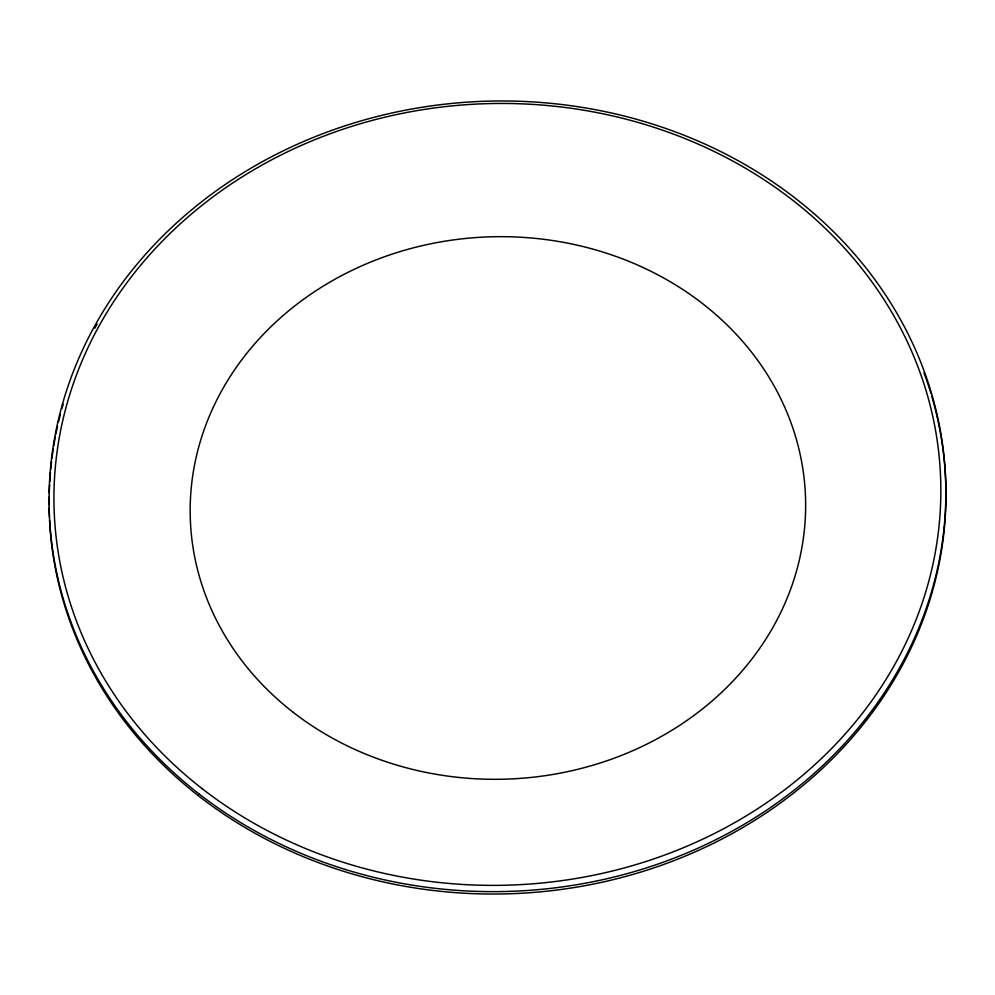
<?xml version="1.0" encoding="UTF-8"?>
<svg xmlns="http://www.w3.org/2000/svg" width="995" height="995" viewBox="0 0 995 995"><rect width="100%" height="100%" fill="white"/><g stroke="black" fill="none" stroke-linecap="round" stroke-linejoin="round"><path stroke-width="1.49" d="M931.78 396.333A448.496 395.264 -2.2 0 1 563.916 889.095A448.496 395.264 -2.2 0 1 49.576 520.285M49.439 517.226A448.496 395.264 -2.2 0 1 49.165 508.01M49.128 504.913A448.496 395.264 -2.2 0 1 49.165 497.189M49.265 492.537A448.496 395.264 -2.2 0 1 49.576 484.789M49.75 481.692A448.496 395.264 -2.2 0 1 50.434 472.376M50.708 469.279A448.496 395.264 -2.2 0 1 51.541 461.543M51.914 458.459A448.496 395.264 -2.2 0 1 53.22 449.218M53.705 446.146A448.496 395.264 -2.2 0 1 55.322 436.979M55.919 433.944A448.496 395.264 -2.2 0 1 57.511 426.382M58.543 421.88A448.496 395.264 -2.2 0 1 60.359 414.492M61.939 408.584A448.496 395.264 -2.2 0 1 63.195 404.157M94.873 328.188A448.496 395.264 -2.2 0 1 97.149 324.121M923.982 372.764A448.496 395.264 -2.2 0 1 930.897 393.348M292.94 712.121A307.791 271.262 -2.2 0 0 799.184 560.707A307.791 271.262 -2.2 0 0 401.582 251.138A307.791 271.262 -2.2 0 0 292.94 712.121M202.022 788.562A443.546 390.898 -2.2 0 0 931.544 570.371A443.546 390.898 -2.2 0 0 358.586 124.288A443.546 390.898 -2.2 0 0 202.022 788.562M198.801 793.749A448.496 395.264 -2.2 0 0 936.457 573.12A448.496 395.264 -2.2 0 0 357.106 122.049A448.496 395.264 -2.2 0 0 198.801 793.749"/></g></svg>
